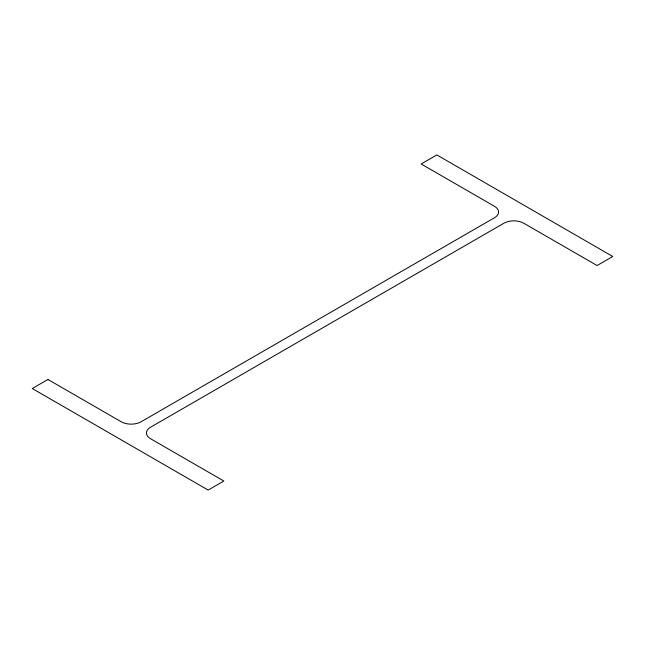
<?xml version="1.0" encoding="UTF-8"?>
<svg xmlns="http://www.w3.org/2000/svg" width="645" height="645" viewBox="0 0 645 645"><rect width="100%" height="100%" fill="white"/><g stroke="black" fill="none" stroke-linecap="round" stroke-linejoin="round"><path stroke-width="0.97" d="M47.923 379.462L32.25 388.508L208.166 490.071L223.839 481.025L150.567 438.721A14.077 8.127 0 0 1 150.567 427.224L503.89 223.234A14.077 8.127 0 0 1 523.796 223.234L597.077 265.538L612.75 256.492L436.834 154.929L421.161 163.975L494.433 206.279A14.077 8.127 0 0 1 494.433 217.776L141.11 421.766A14.077 8.127 0 0 1 121.204 421.766L47.923 379.462"/></g></svg>
